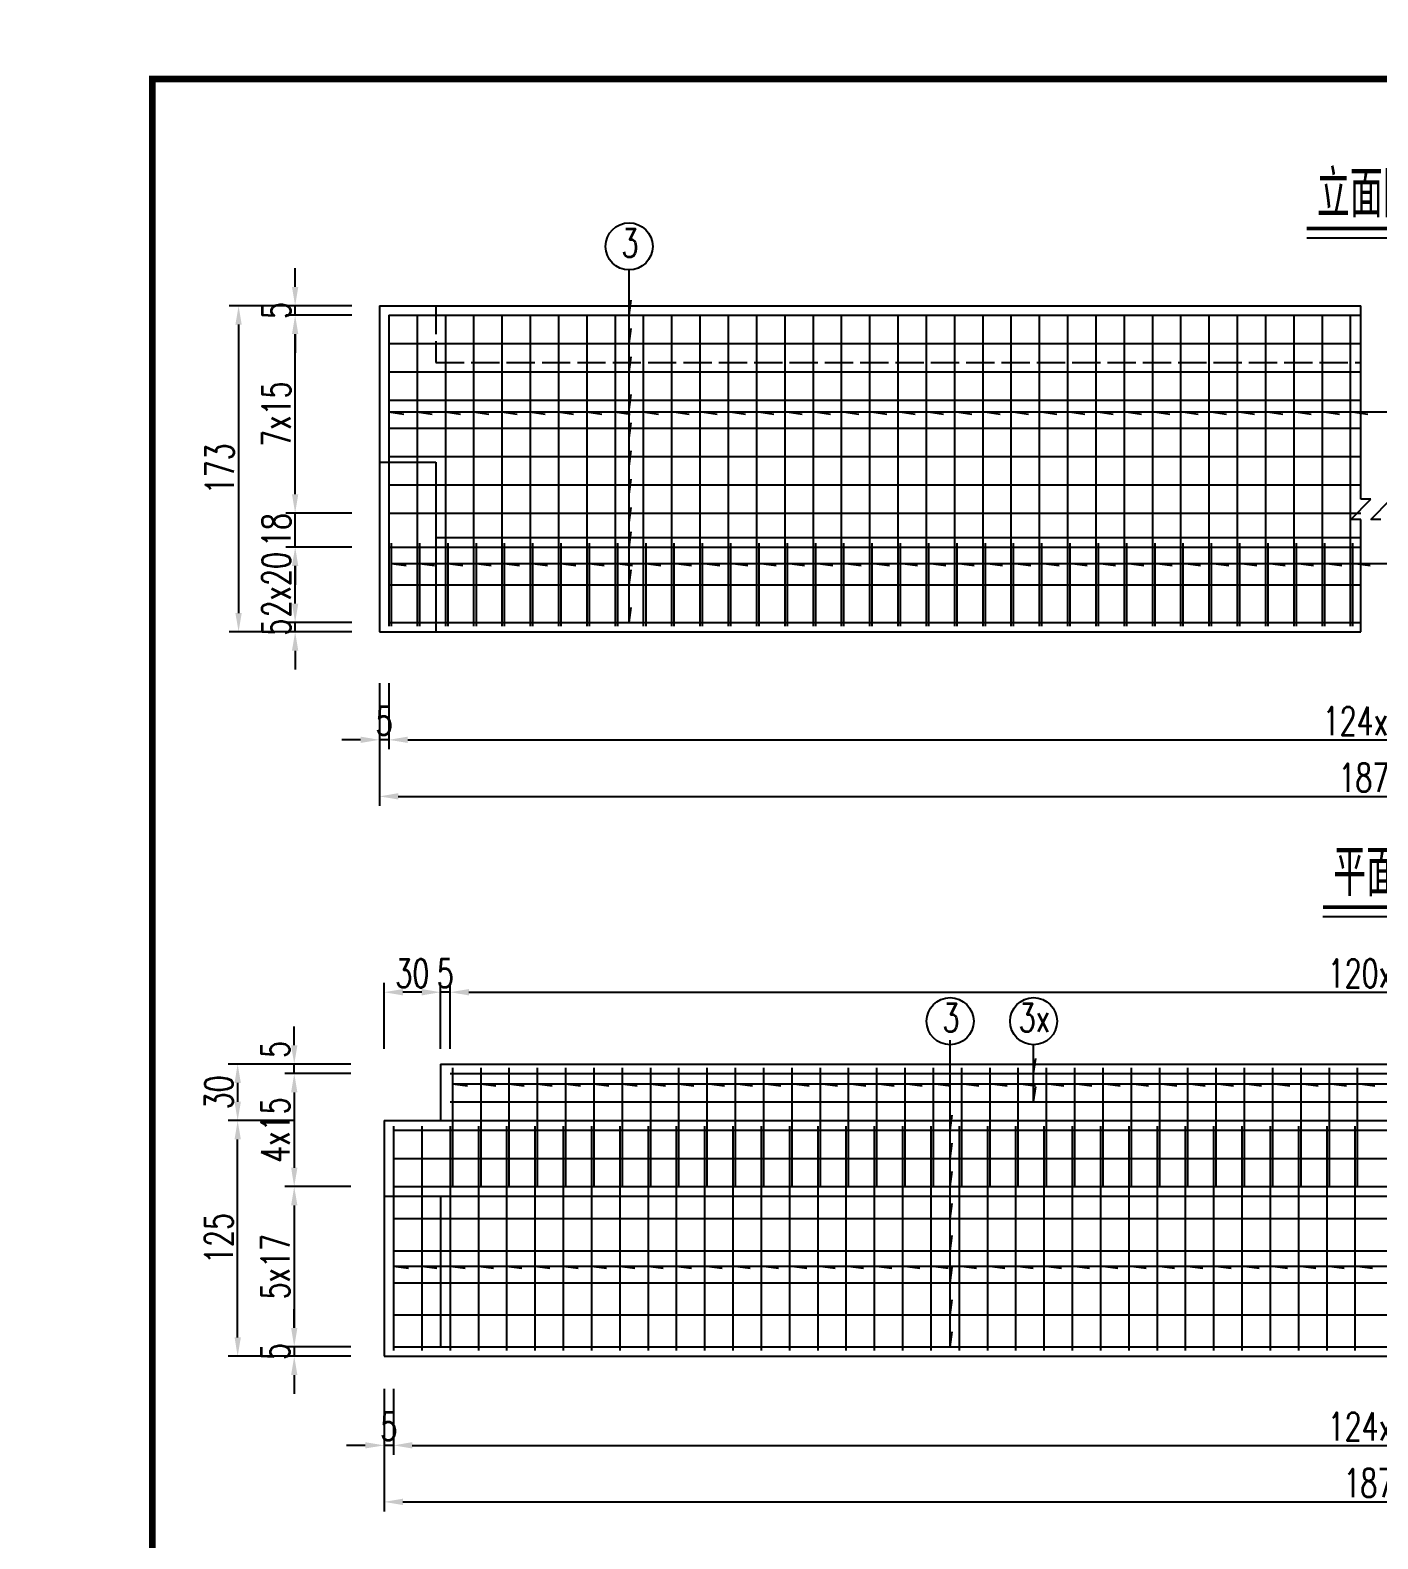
# Model space of a CAD drawing. Header units: millimetres. Extents: x -51 to 12129, y -1309 to -715.
# Drawn here: x 3326.8 to 3469.8, y -1176.6 to -1016.5 of the extents above; entities that cross this region are included whole.
import ezdxf
from ezdxf.enums import TextEntityAlignment as Align

# ---------------------------------------------------------------- set-up
doc = ezdxf.new("R2010")
doc.units = ezdxf.units.MM
doc.header["$LTSCALE"] = 0.25
doc.linetypes.add('ACAD_ISO02W100', pattern=[15, 12, -3])
for name, color, linetype in [('文字', 7, 'Continuous'), ('标注', 4, 'Continuous'), ('次轮廓线', 7, 'Continuous'), ('钢筋', 6, 'Continuous')]:
    doc.layers.add(name, color=color, linetype=linetype)
doc.styles.get("Standard").update_dxf_attribs({"font": 'simplex1.shx', "width": 0.7, "bigfont": 'hztxt.shx'})
doc.dimstyles.new('比例1：10', dxfattribs={"dimtxt": 3, "dimasz": 2, "dimexe": 1, "dimexo": 2, "dimgap": 0.5, "dimtad": 1, "dimzin": 13, "dimdsep": 46, "dimtxsty": 'Standard', "dimcen": -0.09, "dimclrd": 256, "dimclre": 256, "dimclrt": 7, "dimaunit": 1, "dimadec": 0, "dimazin": 0, "dimtfac": 0.0005, "dimtix": 1, "dimtmove": 2, "dimatfit": 0, "dimldrblk": 'DIM', "dimfxl": 0, "dimtolj": 1, "dimtzin": 13, "dimarcsym": 0})
doc.dimstyles.new('比例1：50', dxfattribs={"dimscale": 0, "dimtxt": 3, "dimasz": 2, "dimexe": 1, "dimexo": 1, "dimgap": 0.5, "dimtad": 1, "dimdec": 1, "dimlfac": 5, "dimzin": 13, "dimdsep": 46, "dimtxsty": 'Standard', "dimcen": -1, "dimclrd": 256, "dimclre": 256, "dimclrt": 7, "dimaunit": 1, "dimadec": 3, "dimazin": 0, "dimtfac": 0.0005, "dimtdec": 1, "dimtix": 1, "dimtmove": 2, "dimatfit": 3, "dimfxl": 0, "dimtolj": 1, "dimtzin": 13, "dimarcsym": 0})

# ---------------------------------------------------------------- blocks, each defined once
blk = doc.blocks.new('*D1025')
at = {"layer": 'Defpoints', "color": 0}
for p in [(3374.34, -864.62), (3374.34, -875.8), (3369.29, -1155.2)]:
    blk.add_point(p, dxfattribs=at)
at = {"layer": '标注', "lineweight": -2}
for p, q in [((3374.34, -869.8), (3374.34, -876.8)), ((3369.29, -881.8), (3369.29, -874.8)), ((3367.29, -875.8), (3365.29, -875.8)), ((3369.29, -875.8), (3374.34, -875.8)), ((3376.34, -875.8), (3378.34, -875.8))]:
    blk.add_line(p, q, dxfattribs=at)
at = {"layer": '标注'}
for points in [[(3367.29, -875.46), (3367.29, -876.13), (3369.29, -875.8)], [(3376.34, -875.46), (3376.34, -876.13), (3374.34, -875.8)]]:
    blk.add_solid(points, dxfattribs=at)
at = {"layer": '标注', "color": 7, "insert": (3371.82, -873.8), "char_height": 3, "attachment_point": 5}
blk.add_mtext('\\A1;2x12.8', dxfattribs=at)
blk = doc.blocks.new('*D1000')
at = {"layer": 'Defpoints', "color": 0}
for p in [(3354.81, -1126.2), (3373.13, -1126.2), (3373.13, -1127.2)]:
    blk.add_point(p, dxfattribs=at)
at = {"layer": '标注', "lineweight": -2}
for p, q in [((3354.81, -1124.2), (3354.81, -1122.2)), ((3360.81, -1126.2), (3353.81, -1126.2)), ((3354.81, -1127.2), (3354.81, -1126.2)), ((3360.81, -1127.2), (3353.81, -1127.2)), ((3354.81, -1129.2), (3354.81, -1131.2))]:
    blk.add_line(p, q, dxfattribs=at)
at = {"layer": '标注'}
for points in [[(3354.48, -1124.2), (3355.15, -1124.2), (3354.81, -1126.2)], [(3354.48, -1129.2), (3355.15, -1129.2), (3354.81, -1127.2)]]:
    blk.add_solid(points, dxfattribs=at)
at = {"layer": '标注', "color": 7, "insert": (3352.81, -1124.64), "char_height": 3, "attachment_point": 5, "rotation": 90}
blk.add_mtext('\\A1;5', dxfattribs=at)
blk = doc.blocks.new('*D1026')
at = {"layer": 'Defpoints', "color": 0}
for p in [(3371.49, -1127.2), (3354.81, -1139.2), (3371.49, -1139.2)]:
    blk.add_point(p, dxfattribs=at)
at = {"layer": '标注', "lineweight": -2}
for p, q in [((3360.81, -1127.2), (3353.81, -1127.2)), ((3354.81, -1129.2), (3354.81, -1137.2)), ((3360.81, -1139.2), (3353.81, -1139.2))]:
    blk.add_line(p, q, dxfattribs=at)
at = {"layer": '标注'}
for points in [[(3354.48, -1129.2), (3355.15, -1129.2), (3354.81, -1127.2)], [(3354.48, -1137.2), (3355.15, -1137.2), (3354.81, -1139.2)]]:
    blk.add_solid(points, dxfattribs=at)
at = {"layer": '标注', "color": 7, "insert": (3352.81, -1133.2), "char_height": 3, "attachment_point": 5, "rotation": 90}
blk.add_mtext('\\A1;4x15', dxfattribs=at)
blk = doc.blocks.new('*D1027')
at = {"layer": 'Defpoints', "color": 0}
for p in [(3371.49, -1139.2), (3354.81, -1156.2), (3375.92, -1156.2)]:
    blk.add_point(p, dxfattribs=at)
at = {"layer": '标注', "lineweight": -2}
for p, q in [((3360.81, -1139.2), (3353.81, -1139.2)), ((3354.81, -1141.2), (3354.81, -1154.2)), ((3360.81, -1156.2), (3353.81, -1156.2))]:
    blk.add_line(p, q, dxfattribs=at)
at = {"layer": '标注'}
for points in [[(3354.48, -1141.2), (3355.15, -1141.2), (3354.81, -1139.2)], [(3354.48, -1154.2), (3355.15, -1154.2), (3354.81, -1156.2)]]:
    blk.add_solid(points, dxfattribs=at)
at = {"layer": '标注', "color": 7, "insert": (3352.81, -1147.7), "char_height": 3, "attachment_point": 5, "rotation": 90}
blk.add_mtext('\\A1;5x17', dxfattribs=at)
blk = doc.blocks.new('*D1028')
at = {"layer": 'Defpoints', "color": 0}
for p in [(3354.81, -1157.2), (3371.49, -1156.2), (3378.47, -1157.2)]:
    blk.add_point(p, dxfattribs=at)
at = {"layer": '标注', "lineweight": -2}
for p, q in [((3354.81, -1154.2), (3354.81, -1152.2)), ((3360.81, -1156.2), (3353.81, -1156.2)), ((3360.81, -1157.2), (3353.81, -1157.2)), ((3354.81, -1156.2), (3354.81, -1157.2)), ((3354.81, -1159.2), (3354.81, -1161.2))]:
    blk.add_line(p, q, dxfattribs=at)
at = {"layer": '标注'}
for points in [[(3354.48, -1154.2), (3355.15, -1154.2), (3354.81, -1156.2)], [(3354.48, -1159.2), (3355.15, -1159.2), (3354.81, -1157.2)]]:
    blk.add_solid(points, dxfattribs=at)
at = {"layer": '标注', "color": 7, "insert": (3352.81, -1156.7), "char_height": 3, "attachment_point": 5, "rotation": 90}
blk.add_mtext('\\A1;5', dxfattribs=at)
blk = doc.blocks.new('*D1001')
at = {"layer": 'Defpoints', "color": 0}
for p in [(3348.81, -1132.2), (3368.71, -1132.2), (3368.71, -1157.2)]:
    blk.add_point(p, dxfattribs=at)
at = {"layer": '标注', "lineweight": -2}
for p, q in [((3354.81, -1132.2), (3347.81, -1132.2)), ((3348.81, -1155.2), (3348.81, -1134.2)), ((3354.81, -1157.2), (3347.81, -1157.2))]:
    blk.add_line(p, q, dxfattribs=at)
at = {"layer": '标注'}
for points in [[(3348.48, -1134.2), (3349.15, -1134.2), (3348.81, -1132.2)], [(3348.48, -1155.2), (3349.15, -1155.2), (3348.81, -1157.2)]]:
    blk.add_solid(points, dxfattribs=at)
at = {"layer": '标注', "color": 7, "insert": (3346.81, -1144.7), "char_height": 3, "attachment_point": 5, "rotation": 90}
blk.add_mtext('\\A1;125', dxfattribs=at)
blk = doc.blocks.new('*D1002')
at = {"layer": 'Defpoints', "color": 0}
for p in [(3371.12, -1126.2), (3348.81, -1132.2), (3371.12, -1132.2)]:
    blk.add_point(p, dxfattribs=at)
at = {"layer": '标注', "lineweight": -2}
for p, q in [((3354.81, -1126.2), (3347.81, -1126.2)), ((3348.81, -1128.2), (3348.81, -1130.2)), ((3354.81, -1132.2), (3347.81, -1132.2))]:
    blk.add_line(p, q, dxfattribs=at)
at = {"layer": '标注'}
for points in [[(3348.48, -1128.2), (3349.15, -1128.2), (3348.81, -1126.2)], [(3348.48, -1130.2), (3349.15, -1130.2), (3348.81, -1132.2)]]:
    blk.add_solid(points, dxfattribs=at)
at = {"layer": '标注', "color": 7, "insert": (3346.81, -1129.2), "char_height": 3, "attachment_point": 5, "rotation": 90}
blk.add_mtext('\\A1;30', dxfattribs=at)
blk = doc.blocks.new('*D1029')
at = {"layer": 'Defpoints', "color": 0}
for p in [(3568.09, -1118.57), (3371.34, -1132.77), (3568.09, -1133.2)]:
    blk.add_point(p, dxfattribs=at)
at = {"layer": '标注', "lineweight": -2}
for p, q in [((3371.34, -1124.57), (3371.34, -1117.57)), ((3373.34, -1118.57), (3566.09, -1118.57)), ((3568.09, -1124.57), (3568.09, -1117.57))]:
    blk.add_line(p, q, dxfattribs=at)
at = {"layer": '标注'}
for points in [[(3373.34, -1118.24), (3373.34, -1118.91), (3371.34, -1118.57)], [(3566.09, -1118.24), (3566.09, -1118.91), (3568.09, -1118.57)]]:
    blk.add_solid(points, dxfattribs=at)
at = {"layer": '标注', "color": 7, "insert": (3469.71, -1116.57), "char_height": 3, "attachment_point": 5}
blk.add_mtext('\\A1;120x15', dxfattribs=at)
blk = doc.blocks.new('*D1003')
at = {"layer": 'Defpoints', "color": 0}
for p in [(3364.85, -1079.73), (3573.52, -1079.73), (3573.52, -1091.79)]:
    blk.add_point(p, dxfattribs=at)
at = {"layer": '标注', "lineweight": -2}
for p, q in [((3364.85, -1085.79), (3364.85, -1092.79)), ((3573.52, -1085.79), (3573.52, -1092.79)), ((3366.85, -1091.79), (3571.52, -1091.79))]:
    blk.add_line(p, q, dxfattribs=at)
at = {"layer": '标注'}
for points in [[(3366.85, -1091.45), (3366.85, -1092.12), (3364.85, -1091.79)], [(3571.52, -1091.45), (3571.52, -1092.12), (3573.52, -1091.79)]]:
    blk.add_solid(points, dxfattribs=at)
at = {"layer": '标注', "color": 7, "insert": (3469.18, -1089.79), "char_height": 3, "attachment_point": 5}
blk.add_mtext('\\A1;124x15', dxfattribs=at)
blk = doc.blocks.new('*D1004')
at = {"layer": 'Defpoints', "color": 0}
for p in [(3364.34, -1155.95), (3575.09, -1156.2), (3575.09, -1172.66)]:
    blk.add_point(p, dxfattribs=at)
at = {"layer": '标注', "lineweight": -2}
for p, q in [((3364.34, -1166.66), (3364.34, -1173.66)), ((3575.09, -1166.66), (3575.09, -1173.66)), ((3366.34, -1172.66), (3573.09, -1172.66))]:
    blk.add_line(p, q, dxfattribs=at)
at = {"layer": '标注'}
for points in [[(3366.34, -1172.32), (3366.34, -1172.99), (3364.34, -1172.66)], [(3573.09, -1172.32), (3573.09, -1172.99), (3575.09, -1172.66)]]:
    blk.add_solid(points, dxfattribs=at)
at = {"layer": '标注', "color": 7, "insert": (3469.71, -1170.66), "char_height": 3, "attachment_point": 5}
blk.add_mtext('\\A1;1870', dxfattribs=at)
blk = doc.blocks.new('*D1005')
at = {"layer": 'Defpoints', "color": 0}
for p in [(3363.85, -1080.33), (3574.52, -1080.33), (3574.52, -1097.79)]:
    blk.add_point(p, dxfattribs=at)
at = {"layer": '标注', "lineweight": -2}
for p, q in [((3363.85, -1091.79), (3363.85, -1098.79)), ((3574.52, -1091.79), (3574.52, -1098.79)), ((3365.85, -1097.79), (3572.52, -1097.79))]:
    blk.add_line(p, q, dxfattribs=at)
at = {"layer": '标注'}
for points in [[(3365.85, -1097.45), (3365.85, -1098.12), (3363.85, -1097.79)], [(3572.52, -1097.45), (3572.52, -1098.12), (3574.52, -1097.79)]]:
    blk.add_solid(points, dxfattribs=at)
at = {"layer": '标注', "color": 7, "insert": (3469.18, -1095.79), "char_height": 3, "attachment_point": 5}
blk.add_mtext('\\A1;1870', dxfattribs=at)
blk = doc.blocks.new('*D1048')
at = {"layer": 'Defpoints', "color": 0}
for p in [(3442.55, -899.77), (3442.55, -909.66), (3441.55, -1214.11)]:
    blk.add_point(p, dxfattribs=at)
at = {"layer": '标注', "lineweight": -2}
for p, q in [((3441.55, -905.77), (3441.55, -898.77)), ((3442.55, -905.77), (3442.55, -898.77)), ((3439.55, -899.77), (3437.55, -899.77)), ((3441.55, -899.77), (3442.55, -899.77)), ((3444.55, -899.77), (3446.55, -899.77))]:
    blk.add_line(p, q, dxfattribs=at)
at = {"layer": '标注'}
for points in [[(3439.55, -899.44), (3439.55, -900.11), (3441.55, -899.77)], [(3444.55, -899.44), (3444.55, -900.11), (3442.55, -899.77)]]:
    blk.add_solid(points, dxfattribs=at)
at = {"layer": '标注', "color": 7, "insert": (3442.05, -897.77), "char_height": 3, "attachment_point": 5}
blk.add_mtext('\\A1;5', dxfattribs=at)
blk = doc.blocks.new('*D1054')
at = {"layer": 'Defpoints', "color": 0}
for p in [(3363.85, -1079.73), (3364.85, -1079.73), (3363.85, -1091.79)]:
    blk.add_point(p, dxfattribs=at)
at = {"layer": '标注', "lineweight": -2}
for p, q in [((3363.85, -1085.79), (3363.85, -1092.79)), ((3364.85, -1085.79), (3364.85, -1092.79)), ((3361.85, -1091.79), (3359.85, -1091.79)), ((3364.85, -1091.79), (3363.85, -1091.79)), ((3366.85, -1091.79), (3368.85, -1091.79))]:
    blk.add_line(p, q, dxfattribs=at)
at = {"layer": '标注'}
for points in [[(3361.85, -1091.45), (3361.85, -1092.12), (3363.85, -1091.79)], [(3366.85, -1091.45), (3366.85, -1092.12), (3364.85, -1091.79)]]:
    blk.add_solid(points, dxfattribs=at)
at = {"layer": '标注', "color": 7, "insert": (3364.35, -1089.79), "char_height": 3, "attachment_point": 5}
blk.add_mtext('\\A1;5', dxfattribs=at)
blk = doc.blocks.new('*D1056')
at = {"layer": 'Defpoints', "color": 0}
for p in [(3363.85, -1045.73), (3348.91, -1080.33), (3363.85, -1080.33)]:
    blk.add_point(p, dxfattribs=at)
at = {"layer": '标注', "lineweight": -2}
for p, q in [((3354.91, -1045.73), (3347.91, -1045.73)), ((3348.91, -1047.73), (3348.91, -1078.33)), ((3354.91, -1080.33), (3347.91, -1080.33))]:
    blk.add_line(p, q, dxfattribs=at)
at = {"layer": '标注'}
for points in [[(3348.57, -1047.73), (3349.24, -1047.73), (3348.91, -1045.73)], [(3348.57, -1078.33), (3349.24, -1078.33), (3348.91, -1080.33)]]:
    blk.add_solid(points, dxfattribs=at)
at = {"layer": '标注', "color": 7, "insert": (3346.91, -1063.03), "char_height": 3, "attachment_point": 5, "rotation": 90}
blk.add_mtext('\\A1;173', dxfattribs=at)
blk = doc.blocks.new('*D1057')
at = {"layer": 'Defpoints', "color": 0}
for p in [(3354.91, -1079.33), (3363.85, -1080.33), (3366.36, -1079.33)]:
    blk.add_point(p, dxfattribs=at)
at = {"layer": '标注', "lineweight": -2}
for p, q in [((3354.91, -1077.33), (3354.91, -1075.33)), ((3360.91, -1079.33), (3353.91, -1079.33)), ((3360.91, -1080.33), (3353.91, -1080.33)), ((3354.91, -1080.33), (3354.91, -1079.33)), ((3354.91, -1082.33), (3354.91, -1084.33))]:
    blk.add_line(p, q, dxfattribs=at)
at = {"layer": '标注'}
for points in [[(3354.57, -1077.33), (3355.24, -1077.33), (3354.91, -1079.33)], [(3354.57, -1082.33), (3355.24, -1082.33), (3354.91, -1080.33)]]:
    blk.add_solid(points, dxfattribs=at)
at = {"layer": '标注', "color": 7, "insert": (3352.91, -1079.83), "char_height": 3, "attachment_point": 5, "rotation": 90}
blk.add_mtext('\\A1;5', dxfattribs=at)
blk = doc.blocks.new('*D1058')
at = {"layer": 'Defpoints', "color": 0}
for p in [(3354.91, -1071.33), (3366.36, -1071.33), (3366.36, -1079.33)]:
    blk.add_point(p, dxfattribs=at)
at = {"layer": '标注', "lineweight": -2}
for p, q in [((3360.91, -1071.33), (3353.91, -1071.33)), ((3354.91, -1077.33), (3354.91, -1073.33)), ((3360.91, -1079.33), (3353.91, -1079.33))]:
    blk.add_line(p, q, dxfattribs=at)
at = {"layer": '标注'}
for points in [[(3354.57, -1073.33), (3355.24, -1073.33), (3354.91, -1071.33)], [(3354.57, -1077.33), (3355.24, -1077.33), (3354.91, -1079.33)]]:
    blk.add_solid(points, dxfattribs=at)
at = {"layer": '标注', "color": 7, "insert": (3352.91, -1075.33), "char_height": 3, "attachment_point": 5, "rotation": 90}
blk.add_mtext('\\A1;2x20', dxfattribs=at)
blk = doc.blocks.new('*D1059')
at = {"layer": 'Defpoints', "color": 0}
for p in [(3354.91, -1067.73), (3366.36, -1067.73), (3366.36, -1071.33)]:
    blk.add_point(p, dxfattribs=at)
at = {"layer": '标注', "lineweight": -2}
for p, q in [((3354.91, -1065.73), (3354.91, -1063.73)), ((3360.91, -1067.73), (3353.91, -1067.73)), ((3354.91, -1071.33), (3354.91, -1067.73)), ((3360.91, -1071.33), (3353.91, -1071.33)), ((3354.91, -1073.33), (3354.91, -1075.33))]:
    blk.add_line(p, q, dxfattribs=at)
at = {"layer": '标注'}
for points in [[(3354.57, -1065.73), (3355.24, -1065.73), (3354.91, -1067.73)], [(3354.57, -1073.33), (3355.24, -1073.33), (3354.91, -1071.33)]]:
    blk.add_solid(points, dxfattribs=at)
at = {"layer": '标注', "color": 7, "insert": (3352.91, -1069.53), "char_height": 3, "attachment_point": 5, "rotation": 90}
blk.add_mtext('\\A1;18', dxfattribs=at)
blk = doc.blocks.new('*D1060')
at = {"layer": 'Defpoints', "color": 0}
for p in [(3354.91, -1046.73), (3366.36, -1046.73), (3366.36, -1067.73)]:
    blk.add_point(p, dxfattribs=at)
at = {"layer": '标注', "lineweight": -2}
for p, q in [((3360.91, -1046.73), (3353.91, -1046.73)), ((3354.91, -1065.73), (3354.91, -1048.73)), ((3360.91, -1067.73), (3353.91, -1067.73))]:
    blk.add_line(p, q, dxfattribs=at)
at = {"layer": '标注'}
for points in [[(3354.57, -1048.73), (3355.24, -1048.73), (3354.91, -1046.73)], [(3354.57, -1065.73), (3355.24, -1065.73), (3354.91, -1067.73)]]:
    blk.add_solid(points, dxfattribs=at)
at = {"layer": '标注', "color": 7, "insert": (3352.91, -1057.23), "char_height": 3, "attachment_point": 5, "rotation": 90}
blk.add_mtext('\\A1;7x15', dxfattribs=at)
blk = doc.blocks.new('*D1061')
at = {"layer": 'Defpoints', "color": 0}
for p in [(3354.91, -1045.73), (3366.36, -1045.73), (3366.36, -1046.73)]:
    blk.add_point(p, dxfattribs=at)
at = {"layer": '标注', "lineweight": -2}
for p, q in [((3354.91, -1043.73), (3354.91, -1041.73)), ((3360.91, -1045.73), (3353.91, -1045.73)), ((3360.91, -1046.73), (3353.91, -1046.73)), ((3354.91, -1046.73), (3354.91, -1045.73)), ((3354.91, -1048.73), (3354.91, -1050.73))]:
    blk.add_line(p, q, dxfattribs=at)
at = {"layer": '标注'}
for points in [[(3354.57, -1043.73), (3355.24, -1043.73), (3354.91, -1045.73)], [(3354.57, -1048.73), (3355.24, -1048.73), (3354.91, -1046.73)]]:
    blk.add_solid(points, dxfattribs=at)
at = {"layer": '标注', "color": 7, "insert": (3352.91, -1046.23), "char_height": 3, "attachment_point": 5, "rotation": 90}
blk.add_mtext('\\A1;5', dxfattribs=at)
blk = doc.blocks.new('*D1064')
at = {"layer": 'Defpoints', "color": 0}
for p in [(3370.34, -1118.57), (3370.34, -1132.2), (3371.34, -1132.77)]:
    blk.add_point(p, dxfattribs=at)
at = {"layer": '标注', "lineweight": -2}
for p, q in [((3368.34, -1118.57), (3366.34, -1118.57)), ((3370.34, -1124.57), (3370.34, -1117.57)), ((3371.34, -1118.57), (3370.34, -1118.57)), ((3371.34, -1124.57), (3371.34, -1117.57)), ((3373.34, -1118.57), (3375.34, -1118.57))]:
    blk.add_line(p, q, dxfattribs=at)
at = {"layer": '标注'}
for points in [[(3368.34, -1118.24), (3368.34, -1118.91), (3370.34, -1118.57)], [(3373.34, -1118.24), (3373.34, -1118.91), (3371.34, -1118.57)]]:
    blk.add_solid(points, dxfattribs=at)
at = {"layer": '标注', "color": 7, "insert": (3370.84, -1116.57), "char_height": 3, "attachment_point": 5}
blk.add_mtext('\\A1;5', dxfattribs=at)
blk = doc.blocks.new('*D1065')
at = {"layer": 'Defpoints', "color": 0}
for p in [(3364.34, -1118.57), (3370.34, -1126.2), (3364.34, -1132.2)]:
    blk.add_point(p, dxfattribs=at)
at = {"layer": '标注', "lineweight": -2}
for p, q in [((3364.34, -1124.57), (3364.34, -1117.57)), ((3368.34, -1118.57), (3366.34, -1118.57)), ((3370.34, -1124.57), (3370.34, -1117.57))]:
    blk.add_line(p, q, dxfattribs=at)
at = {"layer": '标注'}
for points in [[(3366.34, -1118.24), (3366.34, -1118.91), (3364.34, -1118.57)], [(3368.34, -1118.24), (3368.34, -1118.91), (3370.34, -1118.57)]]:
    blk.add_solid(points, dxfattribs=at)
at = {"layer": '标注', "color": 7, "insert": (3367.34, -1116.57), "char_height": 3, "attachment_point": 5}
blk.add_mtext('\\A1;30', dxfattribs=at)
blk = doc.blocks.new('*D1066')
at = {"layer": 'Defpoints', "color": 0}
for p in [(3365.34, -1155.6), (3364.34, -1155.95), (3364.34, -1166.66)]:
    blk.add_point(p, dxfattribs=at)
at = {"layer": '标注', "lineweight": -2}
for p, q in [((3364.34, -1160.66), (3364.34, -1167.66)), ((3365.34, -1160.66), (3365.34, -1167.66)), ((3362.34, -1166.66), (3360.34, -1166.66)), ((3365.34, -1166.66), (3364.34, -1166.66)), ((3367.34, -1166.66), (3369.34, -1166.66))]:
    blk.add_line(p, q, dxfattribs=at)
at = {"layer": '标注'}
for points in [[(3362.34, -1166.32), (3362.34, -1166.99), (3364.34, -1166.66)], [(3367.34, -1166.32), (3367.34, -1166.99), (3365.34, -1166.66)]]:
    blk.add_solid(points, dxfattribs=at)
at = {"layer": '标注', "color": 7, "insert": (3364.84, -1164.66), "char_height": 3, "attachment_point": 5}
blk.add_mtext('\\A1;5', dxfattribs=at)
blk = doc.blocks.new('*D1067')
at = {"layer": 'Defpoints', "color": 0}
for p in [(3365.34, -1155.6), (3574.09, -1155.6), (3574.09, -1166.66)]:
    blk.add_point(p, dxfattribs=at)
at = {"layer": '标注', "lineweight": -2}
for p, q in [((3365.34, -1160.66), (3365.34, -1167.66)), ((3574.09, -1160.66), (3574.09, -1167.66)), ((3367.34, -1166.66), (3572.09, -1166.66))]:
    blk.add_line(p, q, dxfattribs=at)
at = {"layer": '标注'}
for points in [[(3367.34, -1166.32), (3367.34, -1166.99), (3365.34, -1166.66)], [(3572.09, -1166.32), (3572.09, -1166.99), (3574.09, -1166.66)]]:
    blk.add_solid(points, dxfattribs=at)
at = {"layer": '标注', "color": 7, "insert": (3469.71, -1164.66), "char_height": 3, "attachment_point": 5}
blk.add_mtext('\\A1;124x15', dxfattribs=at)
blk = doc.blocks.new('*D1794')
at = {"layer": 'Defpoints', "color": 0}
for p in [(1756.54, -1110.45), (8019.91, -1110.45), (8028.04, -1115.45)]:
    blk.add_point(p, dxfattribs=at)
at = {"layer": '标注', "lineweight": -2}
for p, q in [((8019.91, -1108.45), (8019.91, -1106.45)), ((8013.91, -1110.45), (8020.91, -1110.45)), ((8019.91, -1115.45), (8019.91, -1110.45)), ((8025.91, -1115.45), (8018.91, -1115.45)), ((8019.91, -1117.45), (8019.91, -1119.45))]:
    blk.add_line(p, q, dxfattribs=at)
at = {"layer": '标注'}
for points in [[(8019.58, -1108.45), (8020.25, -1108.45), (8019.91, -1110.45)], [(8019.58, -1117.45), (8020.25, -1117.45), (8019.91, -1115.45)]]:
    blk.add_solid(points, dxfattribs=at)
at = {"layer": '标注', "color": 7, "insert": (8017.91, -1112.95), "char_height": 3, "attachment_point": 5, "rotation": 90}
blk.add_mtext('\\A1;5', dxfattribs=at)
blk = doc.blocks.new('DIM')
blk.add_lwpolyline([(-1, -0.1, 0.2, 0, 0), (0, 0, 0, 0, 0)], format="xyseb")

msp = doc.modelspace()

# ---------------------------------------------------------------- linework, layer by layer
at = {"const_width": 0.7}
msp.add_lwpolyline([(3719.75412, -1021.65472), (3339.75412, -1021.65472), (3339.75412, -1298.65472), (3719.75412, -1298.65472), (3719.75412, -1021.65472)], dxfattribs=at)
at = {"layer": '文字'}
for p, q in [((3462.2187, -1038.52356), (3475.37632, -1038.52356)), ((3463.94778, -1110.55404), (3477.1054, -1110.55404))]:
    msp.add_line(p, q, dxfattribs=at)
at = {"layer": '文字', "const_width": 0.4}
for points in [[(3462.2187, -1037.52356), (3475.37632, -1037.52356)], [(3463.94778, -1109.55404), (3477.1054, -1109.55404)]]:
    msp.add_lwpolyline(points, dxfattribs=at)
at = {"layer": '标注'}
for p, q in [((3390.33974, -1079.33119), (3390.33974, -1041.92542)), ((3390.33974, -1046.73119), (3390.56459, -1045.13117)), ((3467.95781, -1066.26452), (3467.9578, -1045.73119)), ((3390.33974, -1049.73119), (3390.56459, -1048.13117)), ((3390.33974, -1052.73119), (3390.56459, -1051.13117)), ((3390.33974, -1056.73119), (3390.56459, -1055.13117)), ((3364.84695, -1056.99231), (3578.22299, -1056.99231)), ((3364.84695, -1056.99231), (3366.44696, -1057.21716)), ((3367.84695, -1056.99231), (3369.44696, -1057.21716)), ((3370.84695, -1056.99231), (3372.44696, -1057.21716)), ((3373.84695, -1056.99231), (3375.44696, -1057.21716)), ((3376.84695, -1056.99231), (3378.44696, -1057.21716)), ((3379.84695, -1056.99231), (3381.44696, -1057.21716)), ((3382.84695, -1056.99231), (3384.44696, -1057.21716)), ((3385.84695, -1056.99231), (3387.44696, -1057.21716)), ((3388.84695, -1056.99231), (3390.44696, -1057.21716)), ((3390.33974, -1059.73119), (3390.56459, -1058.13117)), ((3391.84695, -1056.99231), (3393.44696, -1057.21716)), ((3395.09695, -1056.99231), (3396.69696, -1057.21716)), ((3398.09695, -1056.99231), (3399.69696, -1057.21716)), ((3401.09695, -1056.99231), (3402.69696, -1057.21716)), ((3404.09695, -1056.99231), (3405.69696, -1057.21716)), ((3407.09695, -1056.99231), (3408.69696, -1057.21716)), ((3410.09695, -1056.99231), (3411.69696, -1057.21716)), ((3413.09695, -1056.99231), (3414.69696, -1057.21716)), ((3416.09695, -1056.99231), (3417.69696, -1057.21716)), ((3419.09695, -1056.99231), (3420.69696, -1057.21716)), ((3422.09695, -1056.99231), (3423.69696, -1057.21716)), ((3425.09695, -1056.99231), (3426.69696, -1057.21716)), ((3428.09695, -1056.99231), (3429.69696, -1057.21716)), ((3431.09695, -1056.99231), (3432.69696, -1057.21716)), ((3434.09695, -1056.99231), (3435.69696, -1057.21716)), ((3437.09695, -1056.99231), (3438.69696, -1057.21716)), ((3440.09695, -1056.99231), (3441.69696, -1057.21716)), ((3443.09695, -1056.99231), (3444.69696, -1057.21716)), ((3446.09695, -1056.99231), (3447.69696, -1057.21716)), ((3449.09695, -1056.99231), (3450.69696, -1057.21716)), ((3452.09695, -1056.99231), (3453.69696, -1057.21716)), ((3455.09695, -1056.99231), (3456.69696, -1057.21716)), ((3458.09695, -1056.99231), (3459.69696, -1057.21716)), ((3461.09695, -1056.99231), (3462.69696, -1057.21716)), ((3464.09695, -1056.99231), (3465.69696, -1057.21716)), ((3467.09695, -1056.99231), (3468.69696, -1057.21716)), ((3390.33974, -1062.73119), (3390.56459, -1061.13117)), ((3390.33974, -1065.73119), (3390.56459, -1064.13117)), ((3390.33974, -1068.73119), (3390.56459, -1067.13117)), ((3466.89116, -1068.39787), (3469.02448, -1066.2645)), ((3469.02448, -1066.2645), (3467.95781, -1066.26452)), ((3469.02448, -1068.39785), (3471.15781, -1066.26452)), ((3467.9578, -1068.39787), (3466.89116, -1068.39787)), ((3467.95778, -1080.33119), (3467.9578, -1068.39787)), ((3470.09115, -1068.39785), (3469.02448, -1068.39785)), ((3390.33974, -1071.33119), (3390.56459, -1069.73117)), ((3365.09695, -1073.08121), (3578.47299, -1073.08121)), ((3365.09695, -1073.08121), (3366.69696, -1073.30606)), ((3368.09695, -1073.08121), (3369.69696, -1073.30606)), ((3371.09695, -1073.08121), (3372.69696, -1073.30606)), ((3374.09695, -1073.08121), (3375.69696, -1073.30606)), ((3377.09695, -1073.08121), (3378.69696, -1073.30606)), ((3380.09695, -1073.08121), (3381.69696, -1073.30606)), ((3383.09695, -1073.08121), (3384.69696, -1073.30606)), ((3386.09695, -1073.08121), (3387.69696, -1073.30606)), ((3389.09695, -1073.08121), (3390.69696, -1073.30606)), ((3390.33974, -1075.33119), (3390.56459, -1073.73117)), ((3392.09695, -1073.08121), (3393.69696, -1073.30606)), ((3395.34695, -1073.08121), (3396.94696, -1073.30606)), ((3398.34695, -1073.08121), (3399.94696, -1073.30606)), ((3401.34695, -1073.08121), (3402.94696, -1073.30606)), ((3404.34695, -1073.08121), (3405.94696, -1073.30606)), ((3407.34695, -1073.08121), (3408.94696, -1073.30606)), ((3410.34695, -1073.08121), (3411.94696, -1073.30606)), ((3413.34695, -1073.08121), (3414.94696, -1073.30606)), ((3416.34695, -1073.08121), (3417.94696, -1073.30606)), ((3419.34695, -1073.08121), (3420.94696, -1073.30606)), ((3422.34695, -1073.08121), (3423.94696, -1073.30606)), ((3425.34695, -1073.08121), (3426.94696, -1073.30606)), ((3428.34695, -1073.08121), (3429.94696, -1073.30606)), ((3431.34695, -1073.08121), (3432.94696, -1073.30606)), ((3434.34695, -1073.08121), (3435.94696, -1073.30606)), ((3437.34695, -1073.08121), (3438.94696, -1073.30606)), ((3440.34695, -1073.08121), (3441.94696, -1073.30606)), ((3443.34695, -1073.08121), (3444.94696, -1073.30606)), ((3446.34695, -1073.08121), (3447.94696, -1073.30606)), ((3449.34695, -1073.08121), (3450.94696, -1073.30606)), ((3452.34695, -1073.08121), (3453.94696, -1073.30606)), ((3455.34695, -1073.08121), (3456.94696, -1073.30606)), ((3458.34695, -1073.08121), (3459.94696, -1073.30606)), ((3461.34695, -1073.08121), (3462.94696, -1073.30606)), ((3464.34695, -1073.08121), (3465.94696, -1073.30606)), ((3467.34695, -1073.08121), (3468.94696, -1073.30606)), ((3390.33974, -1079.33119), (3390.56459, -1077.73117)), ((3424.39237, -1156.20143), (3424.39237, -1123.64946)), ((3433.24648, -1130.20143), (3433.24648, -1124.14946)), ((3433.24648, -1127.20143), (3433.47133, -1125.60141)), ((3371.5927, -1128.27975), (3373.19272, -1128.5046)), ((3371.5927, -1128.27975), (3570.54543, -1128.27975)), ((3374.5927, -1128.27975), (3376.19272, -1128.5046)), ((3377.5927, -1128.27975), (3379.19272, -1128.5046)), ((3380.5927, -1128.27975), (3382.19272, -1128.5046)), ((3383.5927, -1128.27975), (3385.19272, -1128.5046)), ((3386.5927, -1128.27975), (3388.19272, -1128.5046)), ((3389.5927, -1128.27975), (3391.19272, -1128.5046)), ((3392.5927, -1128.27975), (3394.19272, -1128.5046)), ((3395.5927, -1128.27975), (3397.19272, -1128.5046)), ((3398.8427, -1128.27975), (3400.44272, -1128.5046)), ((3401.8427, -1128.27975), (3403.44272, -1128.5046)), ((3404.8427, -1128.27975), (3406.44272, -1128.5046)), ((3407.8427, -1128.27975), (3409.44272, -1128.5046)), ((3410.8427, -1128.27975), (3412.44272, -1128.5046)), ((3413.8427, -1128.27975), (3415.44272, -1128.5046)), ((3416.8427, -1128.27975), (3418.44272, -1128.5046)), ((3419.8427, -1128.27975), (3421.44272, -1128.5046)), ((3422.8427, -1128.27975), (3424.44272, -1128.5046)), ((3425.8427, -1128.27975), (3427.44272, -1128.5046)), ((3428.8427, -1128.27975), (3430.44272, -1128.5046)), ((3431.8427, -1128.27975), (3433.44272, -1128.5046)), ((3433.24648, -1130.20143), (3433.47133, -1128.60141)), ((3434.8427, -1128.27975), (3436.44272, -1128.5046)), ((3437.8427, -1128.27975), (3439.44272, -1128.5046)), ((3440.8427, -1128.27975), (3442.44272, -1128.5046)), ((3443.8427, -1128.27975), (3445.44272, -1128.5046)), ((3446.8427, -1128.27975), (3448.44272, -1128.5046)), ((3449.8427, -1128.27975), (3451.44272, -1128.5046)), ((3452.8427, -1128.27975), (3454.44272, -1128.5046)), ((3455.8427, -1128.27975), (3457.44272, -1128.5046)), ((3458.8427, -1128.27975), (3460.44272, -1128.5046)), ((3461.8427, -1128.27975), (3463.44272, -1128.5046)), ((3464.8427, -1128.27975), (3466.44272, -1128.5046)), ((3467.8427, -1128.27975), (3469.44272, -1128.5046)), ((3424.39237, -1133.20143), (3424.61722, -1131.60141)), ((3424.39237, -1136.20143), (3424.61722, -1134.60141)), ((3424.39237, -1139.20143), (3424.61722, -1137.60141)), ((3424.39237, -1142.60143), (3424.61722, -1141.00141)), ((3424.39237, -1146.00143), (3424.61722, -1144.40141)), ((3365.3427, -1147.64024), (3578.93014, -1147.64024)), ((3365.3427, -1147.64024), (3366.94272, -1147.8651)), ((3368.3427, -1147.64024), (3369.94272, -1147.8651)), ((3371.3427, -1147.64024), (3372.94272, -1147.8651)), ((3374.3427, -1147.64024), (3375.94272, -1147.8651)), ((3377.3427, -1147.64024), (3378.94272, -1147.8651)), ((3380.3427, -1147.64024), (3381.94272, -1147.8651)), ((3383.3427, -1147.64024), (3384.94272, -1147.8651)), ((3386.3427, -1147.64024), (3387.94272, -1147.8651)), ((3389.3427, -1147.64024), (3390.94272, -1147.8651)), ((3392.3427, -1147.64024), (3393.94272, -1147.8651)), ((3395.3427, -1147.64024), (3396.94272, -1147.8651)), ((3398.5927, -1147.64024), (3400.19272, -1147.8651)), ((3401.5927, -1147.64024), (3403.19272, -1147.8651)), ((3404.5927, -1147.64024), (3406.19272, -1147.8651)), ((3407.5927, -1147.64024), (3409.19272, -1147.8651)), ((3410.5927, -1147.64024), (3412.19272, -1147.8651)), ((3413.5927, -1147.64024), (3415.19272, -1147.8651)), ((3416.5927, -1147.64024), (3418.19272, -1147.8651)), ((3419.5927, -1147.64024), (3421.19272, -1147.8651)), ((3422.5927, -1147.64024), (3424.19272, -1147.8651)), ((3424.39237, -1149.40143), (3424.61722, -1147.80141)), ((3425.5927, -1147.64024), (3427.19272, -1147.8651)), ((3428.5927, -1147.64024), (3430.19272, -1147.8651)), ((3431.5927, -1147.64024), (3433.19272, -1147.8651)), ((3434.5927, -1147.64024), (3436.19272, -1147.8651)), ((3437.5927, -1147.64024), (3439.19272, -1147.8651)), ((3440.5927, -1147.64024), (3442.19272, -1147.8651)), ((3443.5927, -1147.64024), (3445.19272, -1147.8651)), ((3446.5927, -1147.64024), (3448.19272, -1147.8651)), ((3449.5927, -1147.64024), (3451.19272, -1147.8651)), ((3452.5927, -1147.64024), (3454.19272, -1147.8651)), ((3455.5927, -1147.64024), (3457.19272, -1147.8651)), ((3458.5927, -1147.64024), (3460.19272, -1147.8651)), ((3461.5927, -1147.64024), (3463.19272, -1147.8651)), ((3464.5927, -1147.64024), (3466.19272, -1147.8651)), ((3467.5927, -1147.64024), (3469.19272, -1147.8651)), ((3424.39237, -1152.80143), (3424.61722, -1151.20141)), ((3424.39237, -1156.20143), (3424.61722, -1154.60141))]:
    msp.add_line(p, q, dxfattribs=at)
for centre in [(3390.33974, -1039.42542), (3424.39237, -1121.64946), (3433.24648, -1121.64946)]:
    msp.add_circle(centre, 2.5, dxfattribs=at)
at = {"layer": '次轮廓线'}
for p, q in [((3363.84695, -1045.73119), (3363.84695, -1080.33119)), ((3363.84695, -1045.73119), (3467.95778, -1045.73119)), ((3363.84695, -1062.33119), (3369.84695, -1062.33119)), ((3369.84695, -1062.33119), (3369.84695, -1080.33119)), ((3369.84695, -1070.33119), (3467.95778, -1070.33119)), ((3363.84695, -1080.33119), (3467.95778, -1080.33119)), ((3370.3427, -1126.20143), (3471.64134, -1126.20143)), ((3370.3427, -1126.20143), (3370.3427, -1132.20143)), ((3364.3427, -1132.20143), (3471.64134, -1132.20143)), ((3364.3427, -1132.20143), (3364.3427, -1157.20143)), ((3364.3427, -1140.20143), (3471.64135, -1140.20143)), ((3370.3427, -1140.20143), (3370.3427, -1156.20143)), ((3364.3427, -1157.20143), (3471.64132, -1157.20143))]:
    msp.add_line(p, q, dxfattribs=at)
at = {"layer": '次轮廓线', "linetype": 'ACAD_ISO02W100'}
for p, q in [((3369.84695, -1045.73119), (3369.84695, -1051.73119)), ((3369.84695, -1051.73119), (3467.9578, -1051.73119))]:
    msp.add_line(p, q, dxfattribs=at)
at = {"layer": '钢筋', "linetype": 'Continuous'}
for p, q in [((3364.84695, -1046.73119), (3364.84695, -1079.73119)), ((3364.84695, -1046.73119), (3467.95779, -1046.73119)), ((3367.84695, -1046.73119), (3367.84695, -1079.73119)), ((3370.84695, -1046.73119), (3370.84695, -1079.73119)), ((3373.84695, -1046.73119), (3373.84695, -1079.73119)), ((3376.84695, -1046.73119), (3376.84695, -1079.73119)), ((3379.84695, -1046.73119), (3379.84695, -1079.73119)), ((3382.84695, -1046.73119), (3382.84695, -1079.73119)), ((3385.84695, -1046.73119), (3385.84695, -1079.73119)), ((3388.84695, -1046.73119), (3388.84695, -1079.73119)), ((3391.84695, -1046.73119), (3391.84695, -1079.73119)), ((3394.84695, -1046.73119), (3394.84695, -1079.73119)), ((3397.84695, -1046.73119), (3397.84695, -1079.73119)), ((3400.84695, -1046.73119), (3400.84695, -1079.73119)), ((3403.84695, -1046.73119), (3403.84695, -1079.73119)), ((3406.84695, -1046.73119), (3406.84695, -1079.73119)), ((3409.84695, -1046.73119), (3409.84695, -1079.73119)), ((3412.84695, -1046.73119), (3412.84695, -1079.73119)), ((3415.84695, -1046.73119), (3415.84695, -1079.73119)), ((3418.84695, -1046.73119), (3418.84695, -1079.73119)), ((3421.84695, -1046.73119), (3421.84695, -1079.73119)), ((3424.84695, -1046.73119), (3424.84695, -1079.73119)), ((3427.84695, -1046.73119), (3427.84695, -1079.73119)), ((3430.84695, -1046.73119), (3430.84695, -1079.73119)), ((3433.84695, -1046.73119), (3433.84695, -1079.73119)), ((3436.84695, -1046.73119), (3436.84695, -1079.73119)), ((3439.84695, -1046.73119), (3439.84695, -1079.73119)), ((3442.84695, -1046.73119), (3442.84695, -1079.73119)), ((3445.84695, -1046.73119), (3445.84695, -1079.73119)), ((3448.84695, -1046.73119), (3448.84695, -1079.73119)), ((3451.84695, -1046.73119), (3451.84695, -1079.73119)), ((3454.84695, -1046.73119), (3454.84695, -1079.73119)), ((3457.84695, -1046.73119), (3457.84695, -1079.73119)), ((3460.84695, -1046.73119), (3460.84695, -1079.73119)), ((3463.84695, -1046.73119), (3463.84695, -1079.73119)), ((3466.84695, -1046.73119), (3466.84695, -1079.73119)), ((3364.84695, -1049.73119), (3467.95779, -1049.73119)), ((3364.84695, -1052.73119), (3467.95779, -1052.73119)), ((3364.84695, -1055.73119), (3467.95779, -1055.73119)), ((3364.84695, -1058.73119), (3467.95779, -1058.73119)), ((3364.84695, -1061.73119), (3467.95779, -1061.73119)), ((3364.84695, -1064.73119), (3467.95779, -1064.73119)), ((3364.84695, -1067.73119), (3467.95779, -1067.73119)), ((3365.09695, -1070.93119), (3365.09695, -1079.73119)), ((3368.09695, -1070.93119), (3368.09695, -1079.73119)), ((3371.09695, -1070.93119), (3371.09695, -1079.73119)), ((3374.09695, -1070.93119), (3374.09695, -1079.73119)), ((3377.09695, -1070.93119), (3377.09695, -1079.73119)), ((3380.09695, -1070.93119), (3380.09695, -1079.73119)), ((3383.09695, -1070.93119), (3383.09695, -1079.73119)), ((3386.09695, -1070.93119), (3386.09695, -1079.73119)), ((3389.09695, -1070.93119), (3389.09695, -1079.73119)), ((3392.09695, -1070.93119), (3392.09695, -1079.73119)), ((3395.09695, -1070.93119), (3395.09695, -1079.73119)), ((3398.09695, -1070.93119), (3398.09695, -1079.73119)), ((3401.09695, -1070.93119), (3401.09695, -1079.73119)), ((3404.09695, -1070.93119), (3404.09695, -1079.73119)), ((3407.09695, -1070.93119), (3407.09695, -1079.73119)), ((3410.09695, -1070.93119), (3410.09695, -1079.73119)), ((3413.09695, -1070.93119), (3413.09695, -1079.73119)), ((3416.09695, -1070.93119), (3416.09695, -1079.73119)), ((3419.09695, -1070.93119), (3419.09695, -1079.73119)), ((3422.09695, -1070.93119), (3422.09695, -1079.73119)), ((3425.09695, -1070.93119), (3425.09695, -1079.73119)), ((3428.09695, -1070.93119), (3428.09695, -1079.73119)), ((3431.09695, -1070.93119), (3431.09695, -1079.73119)), ((3434.09695, -1070.93119), (3434.09695, -1079.73119)), ((3437.09695, -1070.93119), (3437.09695, -1079.73119)), ((3440.09695, -1070.93119), (3440.09695, -1079.73119)), ((3443.09695, -1070.93119), (3443.09695, -1079.73119)), ((3446.09695, -1070.93119), (3446.09695, -1079.73119)), ((3449.09695, -1070.93119), (3449.09695, -1079.73119)), ((3452.09695, -1070.93119), (3452.09695, -1079.73119)), ((3455.09695, -1070.93119), (3455.09695, -1079.73119)), ((3458.09695, -1070.93119), (3458.09695, -1079.73119)), ((3461.09695, -1070.93119), (3461.09695, -1079.73119)), ((3464.09695, -1070.93119), (3464.09695, -1079.73119)), ((3467.09695, -1070.93119), (3467.09695, -1079.73119)), ((3364.84695, -1071.33119), (3467.95779, -1071.33119)), ((3364.84695, -1075.33119), (3467.95779, -1075.33119)), ((3364.84695, -1079.33119), (3467.95778, -1079.33119)), ((3371.5927, -1126.60143), (3371.5927, -1139.20143)), ((3374.5927, -1126.60143), (3374.5927, -1139.20143)), ((3377.5927, -1126.60143), (3377.5927, -1139.20143)), ((3380.5927, -1126.60143), (3380.5927, -1139.20143)), ((3383.5927, -1126.60143), (3383.5927, -1139.20143)), ((3386.5927, -1126.60143), (3386.5927, -1139.20143)), ((3389.5927, -1126.60143), (3389.5927, -1139.20143)), ((3392.5927, -1126.60143), (3392.5927, -1139.20143)), ((3395.5927, -1126.60143), (3395.5927, -1139.20143)), ((3398.5927, -1126.60143), (3398.5927, -1139.20143)), ((3401.5927, -1126.60143), (3401.5927, -1139.20143)), ((3404.5927, -1126.60143), (3404.5927, -1139.20143)), ((3407.5927, -1126.60143), (3407.5927, -1139.20143)), ((3410.5927, -1126.60143), (3410.5927, -1139.20143)), ((3413.5927, -1126.60143), (3413.5927, -1139.20143)), ((3416.5927, -1126.60143), (3416.5927, -1139.20143)), ((3419.5927, -1126.60143), (3419.5927, -1139.20143)), ((3422.5927, -1126.60143), (3422.5927, -1139.20143)), ((3425.5927, -1126.60143), (3425.5927, -1139.20143)), ((3428.5927, -1126.60143), (3428.5927, -1139.20143)), ((3431.5927, -1126.60143), (3431.5927, -1139.20143)), ((3434.5927, -1126.60143), (3434.5927, -1139.20143)), ((3437.5927, -1126.60143), (3437.5927, -1139.20143)), ((3440.5927, -1126.60143), (3440.5927, -1139.20143)), ((3443.5927, -1126.60143), (3443.5927, -1139.20143)), ((3446.5927, -1126.60143), (3446.5927, -1139.20143)), ((3449.5927, -1126.60143), (3449.5927, -1139.20143)), ((3452.5927, -1126.60143), (3452.5927, -1139.20143)), ((3455.5927, -1126.60143), (3455.5927, -1139.20143)), ((3458.5927, -1126.60143), (3458.5927, -1139.20143)), ((3461.5927, -1126.60143), (3461.5927, -1139.20143)), ((3464.5927, -1126.60143), (3464.5927, -1139.20143)), ((3467.5927, -1126.60143), (3467.5927, -1139.20143)), ((3371.3427, -1127.20143), (3471.64134, -1127.20143)), ((3371.3427, -1130.20143), (3471.64134, -1130.20143)), ((3365.3427, -1132.77143), (3365.3427, -1156.60143)), ((3365.3427, -1133.20143), (3471.64134, -1133.20143)), ((3368.3427, -1132.77143), (3368.3427, -1156.60143)), ((3371.3427, -1132.77143), (3371.3427, -1156.60143)), ((3374.3427, -1132.77143), (3374.3427, -1156.60143)), ((3377.3427, -1132.77143), (3377.3427, -1156.60143)), ((3380.3427, -1132.77143), (3380.3427, -1156.60143)), ((3383.3427, -1132.77143), (3383.3427, -1156.60143)), ((3386.3427, -1132.77143), (3386.3427, -1156.60143)), ((3389.3427, -1132.77143), (3389.3427, -1156.60143)), ((3392.3427, -1132.77143), (3392.3427, -1156.60143)), ((3395.3427, -1132.77143), (3395.3427, -1156.60143)), ((3398.3427, -1132.77143), (3398.3427, -1156.60143)), ((3401.3427, -1132.77143), (3401.3427, -1156.60143)), ((3404.3427, -1132.77143), (3404.3427, -1156.60143)), ((3407.3427, -1132.77143), (3407.3427, -1156.60143)), ((3410.3427, -1132.77143), (3410.3427, -1156.60143)), ((3413.3427, -1132.77143), (3413.3427, -1156.60143)), ((3416.3427, -1132.77143), (3416.3427, -1156.60143)), ((3419.3427, -1132.77143), (3419.3427, -1156.60143)), ((3422.3427, -1132.77143), (3422.3427, -1156.60143)), ((3425.3427, -1132.77143), (3425.3427, -1156.60143)), ((3428.3427, -1132.77143), (3428.3427, -1156.60143)), ((3431.3427, -1132.77143), (3431.3427, -1156.60143)), ((3434.3427, -1132.77143), (3434.3427, -1156.60143)), ((3437.3427, -1132.77143), (3437.3427, -1156.60143)), ((3440.3427, -1132.77143), (3440.3427, -1156.60143)), ((3443.3427, -1132.77143), (3443.3427, -1156.60143)), ((3446.3427, -1132.77143), (3446.3427, -1156.60143)), ((3449.3427, -1132.77143), (3449.3427, -1156.60143)), ((3452.3427, -1132.77143), (3452.3427, -1156.60143)), ((3455.3427, -1132.77143), (3455.3427, -1156.60143)), ((3458.3427, -1132.77143), (3458.3427, -1156.60143)), ((3461.3427, -1132.77143), (3461.3427, -1156.60143)), ((3464.3427, -1132.77143), (3464.3427, -1156.60143)), ((3467.3427, -1132.77143), (3467.3427, -1156.60143)), ((3365.3427, -1136.20143), (3471.64135, -1136.20143)), ((3365.3427, -1139.20143), (3471.64135, -1139.20143)), ((3365.3427, -1142.60143), (3471.64135, -1142.60143)), ((3365.3427, -1146.00143), (3471.64135, -1146.00143)), ((3365.3427, -1149.40143), (3471.64135, -1149.40143)), ((3365.3427, -1152.80143), (3471.64135, -1152.80143)), ((3365.3427, -1156.20143), (3471.64135, -1156.20143))]:
    msp.add_line(p, q, dxfattribs=at)

# ---------------------------------------------------------------- texts
at = {"linetype": 'Continuous', "width": 0.7}
for s, p in [('3', (3390.42986, -1040.55756)), ('3', (3424.48249, -1122.7816)), ('3x', (3433.3366, -1122.7816))]:
    msp.add_text(s, height=3, dxfattribs=at).set_placement(p, align=Align.CENTER)
at = {"layer": '文字', "width": 0.7}
for s, p in [('立面图', (3468.55338, -1033.85342)), ('平面图', (3470.28246, -1105.8839))]:
    msp.add_text(s, height=5, dxfattribs=at).set_placement(p, align=Align.MIDDLE_CENTER)

# ---------------------------------------------------------------- dimensions: what is measured, and where the dimension line sits
at = {"layer": '标注'}
for base, p1, p2, text, picture, middle in [((3374.3427, -875.79651), (3369.2877, -1155.20143), (3374.3427, -864.62284), '2x12.8', '*D1025', (3371.8152, -873.79651)), ((3574.52195, -1097.78555), (3363.84695, -1080.33119), (3574.52195, -1080.33119), '1870', '*D1005', (3469.18445, -1095.78555)), ((3573.52195, -1091.78555), (3364.84695, -1079.73119), (3573.52195, -1079.73119), '124x15', '*D1003', (3469.18445, -1089.78555)), ((3568.08644, -1118.5744), (3371.3427, -1132.77143), (3568.08644, -1133.20143), '120x15', '*D1029', (3469.71457, -1116.5744)), ((3574.08644, -1166.65579), (3365.3427, -1155.60143), (3574.08644, -1155.60143), '124x15', '*D1067', (3469.71457, -1164.65579)), ((3575.08644, -1172.65579), (3364.3427, -1155.94722), (3575.08644, -1156.20143), '1870', '*D1004', (3469.71457, -1170.65579))]:
    dim = msp.add_linear_dim(base=base, p1=p1, p2=p2, text=text, dimstyle='比例1：50', override={"dimscale": 1}, dxfattribs=at)
    dim.commit()
    dim.dimension.update_dxf_attribs({"geometry": picture, "text_midpoint": middle})
for base, p1, p2, picture, middle in [((3442.5532, -899.77346), (3441.5532, -1214.10999), (3442.5532, -909.66375), '*D1048', (3442.0532, -897.77346)), ((3363.84695, -1091.78555), (3364.84695, -1079.73119), (3363.84695, -1079.73119), '*D1054', (3364.34695, -1089.78555)), ((3364.3427, -1118.5744), (3370.3427, -1126.20143), (3364.3427, -1132.20143), '*D1065', (3367.3427, -1116.5744)), ((3370.3427, -1118.5744), (3371.3427, -1132.77143), (3370.3427, -1132.20143), '*D1064', (3370.8427, -1116.5744)), ((3364.3427, -1166.65579), (3365.3427, -1155.60143), (3364.3427, -1155.94722), '*D1066', (3364.8427, -1164.65579))]:
    dim = msp.add_linear_dim(base=base, p1=p1, p2=p2, dimstyle='比例1：50', override={"dimscale": 1}, dxfattribs=at)
    dim.commit()
    dim.dimension.update_dxf_attribs({"geometry": picture, "text_midpoint": middle})
for base, p1, p2, picture, middle in [((3354.90668, -1045.73119), (3366.35605, -1046.73119), (3366.35605, -1045.73119), '*D1061', (3352.90668, -1046.23119)), ((3348.90668, -1080.33119), (3363.84695, -1045.73119), (3363.84695, -1080.33119), '*D1056', (3346.90668, -1063.03119)), ((3354.90668, -1067.73119), (3366.35605, -1071.33119), (3366.35605, -1067.73119), '*D1059', (3352.90668, -1069.53119)), ((3354.90668, -1079.33119), (3363.84695, -1080.33119), (3366.35605, -1079.33119), '*D1057', (3352.90668, -1079.83119)), ((3348.81467, -1132.20143), (3371.11823, -1126.20143), (3371.11823, -1132.20143), '*D1002', (3346.81467, -1129.20143)), ((3348.81467, -1132.20143), (3368.7076, -1157.20143), (3368.7076, -1132.20143), '*D1001', (3346.81467, -1144.70143)), ((3354.81467, -1157.20143), (3371.49179, -1156.20143), (3378.46698, -1157.20143), '*D1028', (3352.81467, -1156.70143))]:
    dim = msp.add_linear_dim(base=base, p1=p1, p2=p2, angle=90, dimstyle='比例1：50', override={"dimscale": 1}, dxfattribs=at)
    dim.commit()
    dim.dimension.update_dxf_attribs({"geometry": picture, "text_midpoint": middle})
for base, p1, p2, text, picture, middle in [((3354.90668, -1046.73119), (3366.35605, -1067.73119), (3366.35605, -1046.73119), '7x15', '*D1060', (3352.90668, -1057.23119)), ((3354.90668, -1071.33119), (3366.35605, -1079.33119), (3366.35605, -1071.33119), '2x20', '*D1058', (3352.90668, -1075.33119)), ((3354.81467, -1139.20143), (3371.49179, -1127.20143), (3371.49179, -1139.20143), '4x15', '*D1026', (3352.81467, -1133.20143)), ((3354.81467, -1156.20143), (3371.49179, -1139.20143), (3375.9162, -1156.20143), '5x17', '*D1027', (3352.81467, -1147.70143))]:
    dim = msp.add_linear_dim(base=base, p1=p1, p2=p2, angle=90, text=text, dimstyle='比例1：50', override={"dimscale": 1}, dxfattribs=at)
    dim.commit()
    dim.dimension.update_dxf_attribs({"geometry": picture, "text_midpoint": middle})
dim = msp.add_linear_dim(base=(8019.91371, -1110.44972), p1=(8028.0426, -1115.44972), p2=(1756.53529, -1110.44972), angle=90, dimstyle='比例1：10', dxfattribs=at)
dim.commit()
dim.dimension.update_dxf_attribs({"geometry": '*D1794', "text_midpoint": (8017.91371, -1112.94972)})
dim = msp.add_linear_dim(base=(3354.81467, -1126.20143), p1=(3373.12662, -1127.20143), p2=(3373.12662, -1126.20143), angle=90, dimstyle='比例1：50', override={"dimscale": 1}, dxfattribs=at)
dim.commit()
dim.dimension.update_dxf_attribs({"geometry": '*D1000', "text_midpoint": (3352.81467, -1124.64017), "dimtype": 160})

doc.saveas('drawing.dxf')
